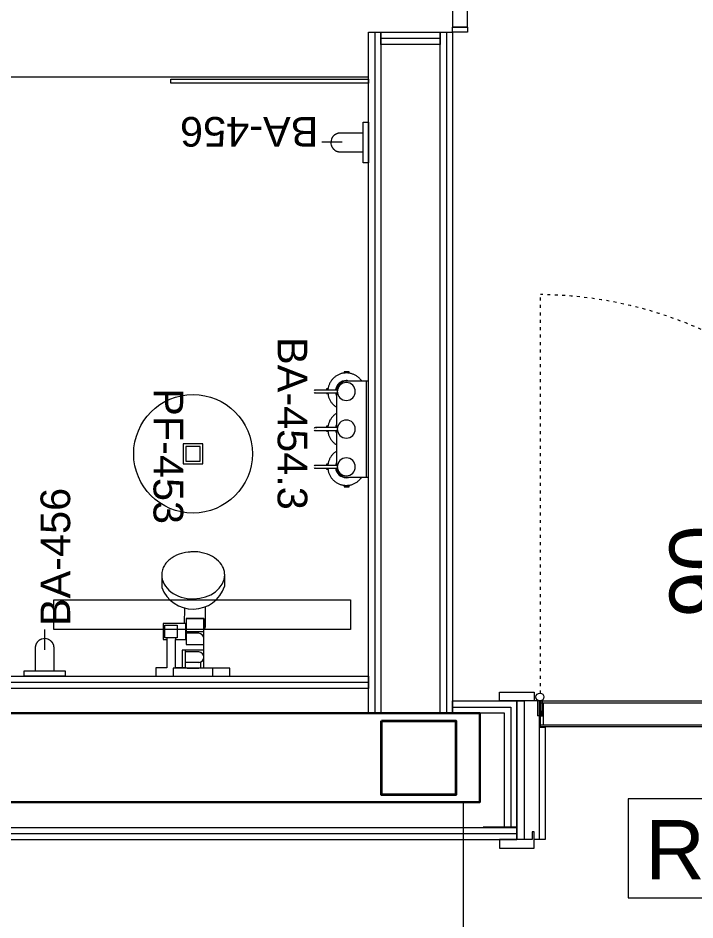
# Model space of a CAD drawing. Header units: centimetres. Extents: x 118932 to 154602, y -32682 to -23521.
# Drawn here: x 139258.9 to 139395.8, y -30201.6 to -30019.1 of the extents above; entities that cross this region are included whole.
import ezdxf

# ---------------------------------------------------------------- set-up
doc = ezdxf.new("R2010")
doc.units = ezdxf.units.CM
doc.header["$LTSCALE"] = 50
doc.header["$MEASUREMENT"] = 0
doc.linetypes.add('ACAD_ISO03W100', pattern=[30, 12, -18])
for name, color, linetype, lineweight, true_color in [('GEN_00_BL_Yazı', 7, 'Continuous', 0, 0x4f5250), ('GEN_01_TA_Kolon', 7, 'Continuous', 35, 0xd05d28), ('GEN_02_TF_Islak Hacim', 7, 'Continuous', 5, 0x007cb0), ('GEN_02_TF_Kapı', 7, 'Continuous', 9, 0x4a3526), ('GEN_05_ML_Ahşap', 7, 'Continuous', 9, 0x745e3d), ('GEN_05_ML_Alçıpan', 7, 'Continuous', 18, 0x008b29), ('GEN_05_ML_Alçıpan_giydirme', 7, 'Continuous', 18, 0x7ebab5), ('GEN_06_GR_Cam', 7, 'Continuous', 9, 0x6093ac), ('GEN_06_GR_İnce', 7, 'Continuous', 13, 0xb0b0a9), ('GEN_06_GR_Orta', 7, 'Continuous', 20, 0x7a7b7a), ('KALACAK DUVARLAR', 7, 'Continuous', 30, 0x005387)]:
    doc.layers.add(name, color=color, linetype=linetype, lineweight=lineweight, true_color=true_color)
doc.styles.add('arial_1_18', font='arial.ttf', dxfattribs={"height": 0.2})
doc.styles.add('Arial_6', font='arial.ttf', dxfattribs={"height": 59.5325})

# ---------------------------------------------------------------- blocks, each defined once
blk = doc.blocks.new('LEVEL 0_B BLOK_GÖRÜNÜŞ')
at = {"layer": 'GEN_06_GR_Orta', "elevation": 0}
blk.add_lwpolyline([(242.14, 627.14), (242.14, 427.16)], dxfattribs=at)
blk = doc.blocks.new('LEVEL 0_B BLOK_KOLON')
at = {"layer": 'GEN_01_TA_Kolon', "elevation": 0}
blk.add_lwpolyline([(-1659.49, -575.07), (-1644.49, -575.07), (-1644.49, -590.07), (-1659.49, -590.07)], close=True, dxfattribs=at)
blk = doc.blocks.new('KALACAK DUVALAR LEVEL 0 B BLOK')
at = {"layer": 'KALACAK DUVARLAR'}
blk.add_lwpolyline([(-1984.63, -56.74), (-1984.63, -32.79), (-1911.66, -32.79), (-1911.66, -14.79), (-1999.63, -14.79), (-1999.63, -550.82), (-2014.63, -550.82), (-2014.63, -565.82), (-1999.63, -565.82), (-1999.63, -737.36), (-1754.13, -737.36), (-1754.13, -719.36), (-1984.63, -719.36), (-1984.63, -145.72)], dxfattribs=at)
blk = doc.blocks.new('40LIK DUS CAMİ')
at = {"layer": 'GEN_02_TF_Islak Hacim', "elevation": 0}
blk.add_lwpolyline([(0, 1.24), (40, 1.24), (40, 0.44), (0, 0.44)], close=True, dxfattribs=at)
blk = doc.blocks.new('Raindance shower combo - PF-453 SHOWER SYSTEM-14821002-TYPE J')
at = {"layer": 'GEN_02_TF_Islak Hacim'}
for p, q in [((50.6, -3), (50.6, -19.3)), ((85, -3), (50.6, -3)), ((85, -3), (85, -19.6)), ((165, -3), (85, -3)), ((165, -19.6), (165, -3)), ((200.1, -3), (165, -3)), ((200.1, -20.1), (200.1, -3)), ((50.6, -19.3), (85, -19.3)), ((85, -19.6), (165, -19.6)), ((103.2, -19.6), (103.2, -39.9)), ((109.1, -19.6), (109.1, -32.1)), ((136.8, -19.6), (113.1, -19.6)), ((138.6, -20.1), (160.7, -20.1)), ((140.8, -55.5), (140.8, -20.1)), ((146.7, -55.5), (146.7, -20.1)), ((160.7, -20.1), (160.7, -77.5)), ((178, -20.1), (200.1, -20.1)), ((178, -77.4), (178, -20.1)), ((102.9, -41.5), (102.9, -80.9)), ((102.9, -55.5), (146.7, -55.5)), ((139, -66.9), (102.9, -66.9)), ((136.8, -55.5), (140.8, -55.5)), ((139, -119.9), (139, -66.9)), ((102.9, -80.9), (102.9, -119.9)), ((139.3, -77.5), (139.3, -109.5)), ((160.7, -77.5), (139.3, -77.5)), ((156.8, -106), (156.8, -81)), ((156.8, -81), (181.8, -81)), ((160.7, -81), (160.7, -77.4)), ((185.2, -77.4), (178, -77.4)), ((178, -81), (178, -77.4)), ((181.8, -81), (181.8, -106)), ((185.2, -109.5), (185.2, -77.4)), ((99.5, -106.3), (100.1, -143.6)), ((139, -93.7), (102.9, -93.7)), ((102.9, -119.9), (102.9, -97.5)), ((139.3, -109.5), (185.2, -109.5)), ((142.3, -109.5), (141.8, -141)), ((181.8, -106), (156.8, -106)), ((102.9, -119.9), (139, -119.9)), ((139, -119.9), (102.9, -119.9)), ((61, -184.6), (61, -208.3)), ((188.3, -208.3), (188.3, -182.8))]:
    blk.add_line(p, q, dxfattribs=at)
for points in [[(113.1, -30.8), (140.8, -30.8)], [(113.1, -52.1), (140.8, -52.1)], [(113.1, -89.8), (139, -89.8)]]:
    blk.add_lwpolyline(points, dxfattribs=at)
for points in [[(144.9, -433), (105.1, -433), (105.1, -473), (144.9, -473)], [(139.7, -438.3), (110.3, -438.4), (110.3, -467.8), (139.7, -467.8)]]:
    blk.add_lwpolyline(points, close=True, dxfattribs=at)
blk.add_circle((125, -453), 120, dxfattribs=at)
for centre, radius, start, end in [((114.5, -42.3), 11.6, 96.5318, 176.0334), ((114.4, -40.6), 11.5, 184.4156, 263.9068), ((114.5, -78), 12, 194.0613, 263.6059), ((114.5, -78), 12, 194.0613, 263.6059), ((112.1, -106), 12.6, 137, 181), ((125, -206.5), 67.6, 20.5435, 161.0787)]:
    blk.add_arc(centre, radius, start, end, dxfattribs=at)
for major_axis, start_param, end_param in [((63.7, 0), 1.576448, 3.141593), ((-63.7, 0), 3.141593, 4.718041)]:
    blk.add_ellipse((124.7, -208.3), major_axis=major_axis, ratio=0.765186, start_param=start_param, end_param=end_param, dxfattribs=at)
blk.add_open_spline([(61, -208.3), (61, -211.2), (61.7, -216.8), (66, -227.8), (76.3, -240.1), (95.1, -250.7), (112.3, -254.4), (122.2, -254.8), (124.3, -254.8), (134.9, -254.1), (148.1, -251.6), (155.1, -249.5), (165.5, -244.8), (176.6, -235.8), (183.3, -227.4), (187.4, -218), (188.3, -211.6), (188.3, -208.3)], degree=3, knots=[0, 0, 0, 0, 0.058333, 0.116667, 0.233333, 0.35, 0.466667, 0.498213, 0.618018, 0.668587, 0.668587, 0.668587, 0.782182, 0.848848, 0.915515, 0.982182, 1.048848, 1.048848, 1.048848, 1.048848], dxfattribs=at)
at = {"layer": 'GEN_00_BL_Yazı', "insert": (144.9, -585.7), "char_height": 60, "width": 132.711, "attachment_point": 1, "rotation": 90, "style": 'Arial_6'}
blk.add_mtext('PF-453', dxfattribs=at)
blk = doc.blocks.new('Soap Dispenser - Trio - BA-454 SOAP DISPENSER triple-14820993-TYPE GxL')
at = {"layer": 'GEN_02_TF_Islak Hacim'}
for p, q in [((-79.4, 102.6), (-79.4, 62.6)), ((-73.5, 62.6), (-73.5, 102.6)), ((-3, 102.6), (-3, 62.6)), ((3, 62.6), (3, 102.6)), ((73.1, 102.6), (73.1, 62.6)), ((79, 62.6), (79, 102.6)), ((-79, 85), (-80.8, 85)), ((-80.8, 85), (-80.8, 82.9)), ((-80.8, 82.9), (-79, 82.9)), ((-80.8, 82.9), (-80.8, 81.6)), ((-70.8, 85), (-74.1, 85)), ((-73.9, 82.9), (-70.8, 82.9)), ((-70.8, 82.9), (-70.8, 85)), ((-70.8, 81.6), (-70.8, 82.9)), ((-2.6, 85), (-4.4, 85)), ((-4.4, 85), (-4.4, 83.1)), ((-4.4, 83.1), (-2.6, 83.1)), ((-4.4, 83.1), (-4.4, 81.6)), ((2.3, 83.1), (5.6, 83.1)), ((5.6, 85), (2.4, 85)), ((5.6, 83.1), (5.6, 85)), ((5.6, 81.6), (5.6, 83.1)), ((73.5, 85), (71.7, 85)), ((71.7, 85), (71.7, 83.1)), ((71.7, 83.1), (73.5, 83.1)), ((71.7, 83.1), (71.7, 81.6)), ((81.7, 85), (78.4, 85)), ((78.4, 83.1), (81.7, 83.1)), ((81.7, 83.1), (81.7, 85)), ((81.7, 81.6), (81.7, 83.1)), ((-79.4, 62.6), (-79.3, 62.6)), ((-77.9, 62.6), (-79.4, 62.6)), ((-73.5, 62.6), (-75, 62.6)), ((-2.9, 65), (-73.6, 65)), ((-73.6, 62.6), (-73.5, 62.6)), ((-3, 62.6), (-2.9, 62.6)), ((-1.5, 62.6), (-3, 62.6)), ((3, 62.6), (1.5, 62.6)), ((73.2, 65), (2.9, 65)), ((2.9, 62.6), (3, 62.6)), ((73.1, 62.6), (73.2, 62.6)), ((74.5, 62.6), (73.1, 62.6)), ((79, 62.6), (77.5, 62.6)), ((78.9, 62.6), (79, 62.6)), ((-114.6, 49.5), (-117, 49.5)), ((-117, 49.5), (-117, 39.5)), ((-117, 39.5), (-114.6, 39.5)), ((-114.6, 39.5), (-114.6, 49.5)), ((-112.7, 49.5), (-114.6, 49.5)), ((-114.6, 39.5), (-112.5, 39.5)), ((-97, 45), (-97, 0)), ((97, 0), (97, 45)), ((114.2, 49.5), (112.3, 49.5)), ((112.3, 39.5), (114.2, 39.5)), ((115.9, 49.5), (114.2, 49.5)), ((114.2, 49.5), (114.2, 39.5)), ((114.2, 39.5), (115.9, 39.5)), ((115.9, 39.5), (115.9, 49.5)), ((97, 5), (-97, 5)), ((-97, 5), (-97, 0)), ((-97, 0), (97, 0)), ((-97, 0), (97, 0)), ((97, 0), (97, 5))]:
    blk.add_line(p, q, dxfattribs=at)
at = {"layer": 'GEN_02_TF_Islak Hacim', "flags": 128}
for points in [[(-79.4, 107.6), (-79.4, 107.6), (-79.4, 107.6), (-79.4, 107.6), (-79.4, 107.5), (-79.4, 107.5), (-79.4, 107.4), (-79.4, 107.4), (-79.4, 107.3), (-79.4, 107.3), (-79.4, 107.2), (-79.4, 107.1), (-79.4, 107), (-79.4, 106.9), (-79.4, 106.8), (-79.4, 106.7), (-79.4, 106.6), (-79.4, 106.5), (-79.4, 106.4), (-79.4, 106.2), (-79.4, 106.1), (-79.4, 105.9), (-79.4, 105.8), (-79.4, 105.6), (-79.4, 105.5), (-79.4, 105.3), (-79.4, 105.1), (-79.4, 104.9), (-79.4, 104.8), (-79.4, 104.6), (-79.4, 104.4), (-79.4, 104.2), (-79.4, 104), (-79.4, 103.8), (-79.4, 103.6), (-79.4, 103.4), (-79.4, 103.2), (-79.4, 103), (-79.4, 102.8), (-79.4, 102.6), (-79.4, 102.6)], [(-73.5, 102.6), (-73.5, 102.8), (-73.5, 103), (-73.5, 103.2), (-73.5, 103.4), (-73.5, 103.6), (-73.5, 103.8), (-73.5, 104), (-73.5, 104.2), (-73.5, 104.4), (-73.5, 104.5), (-73.5, 104.7), (-73.5, 104.9), (-73.5, 105.1), (-73.5, 105.2), (-73.5, 105.4), (-73.5, 105.6), (-73.5, 105.7), (-73.5, 105.9), (-73.5, 106), (-73.5, 106.2), (-73.5, 106.3), (-73.5, 106.4), (-73.5, 106.6), (-73.5, 106.7), (-73.5, 106.8), (-73.5, 106.9), (-73.5, 107), (-73.5, 107.1), (-73.5, 107.2), (-73.5, 107.3), (-73.5, 107.3), (-73.5, 107.4), (-73.5, 107.4), (-73.5, 107.5), (-73.5, 107.5), (-73.5, 107.5), (-73.5, 107.6), (-73.5, 107.6), (-73.5, 107.6)], [(-3, 107.6), (-3, 107.6), (-3, 107.6), (-3, 107.6), (-3, 107.5), (-3, 107.5), (-3, 107.4), (-3, 107.4), (-3, 107.3), (-3, 107.3), (-3, 107.2), (-3, 107.1), (-3, 107), (-3, 106.9), (-3, 106.8), (-3, 106.7), (-3, 106.6), (-3, 106.5), (-3, 106.4), (-3, 106.2), (-3, 106.1), (-3, 105.9), (-3, 105.8), (-3, 105.6), (-3, 105.5), (-3, 105.3), (-3, 105.1), (-3, 104.9), (-3, 104.8), (-3, 104.6), (-3, 104.4), (-3, 104.2), (-3, 104), (-3, 103.8), (-3, 103.6), (-3, 103.4), (-3, 103.2), (-3, 103), (-3, 102.8), (-3, 102.6), (-3, 102.6)], [(3, 102.6), (3, 102.8), (3, 103), (3, 103.2), (3, 103.4), (3, 103.6), (3, 103.8), (3, 104), (3, 104.2), (3, 104.4), (3, 104.5), (3, 104.7), (3, 104.9), (3, 105.1), (3, 105.2), (3, 105.4), (3, 105.6), (3, 105.7), (3, 105.9), (3, 106), (3, 106.2), (3, 106.3), (3, 106.4), (3, 106.6), (3, 106.7), (3, 106.8), (3, 106.9), (3, 107), (3, 107.1), (3, 107.2), (3, 107.3), (3, 107.3), (3, 107.4), (3, 107.4), (3, 107.5), (3, 107.5), (3, 107.5), (3, 107.6), (3, 107.6), (3, 107.6)], [(73.1, 107.6), (73.1, 107.6), (73.1, 107.6), (73.1, 107.6), (73.1, 107.5), (73.1, 107.5), (73.1, 107.4), (73.1, 107.4), (73.1, 107.3), (73.1, 107.3), (73.1, 107.2), (73.1, 107.1), (73.1, 107), (73.1, 106.9), (73.1, 106.8), (73.1, 106.7), (73.1, 106.6), (73.1, 106.5), (73.1, 106.4), (73.1, 106.2), (73.1, 106.1), (73.1, 105.9), (73.1, 105.8), (73.1, 105.6), (73.1, 105.5), (73.1, 105.3), (73.1, 105.1), (73.1, 104.9), (73.1, 104.8), (73.1, 104.6), (73.1, 104.4), (73.1, 104.2), (73.1, 104), (73.1, 103.8), (73.1, 103.6), (73.1, 103.4), (73.1, 103.2), (73.1, 103), (73.1, 102.8), (73.1, 102.6), (73.1, 102.6)], [(79, 102.6), (79, 102.8), (79, 103), (79, 103.2), (79, 103.4), (79, 103.6), (79, 103.8), (79, 104), (79, 104.2), (79, 104.4), (79, 104.5), (79, 104.7), (79, 104.9), (79, 105.1), (79, 105.2), (79, 105.4), (79, 105.6), (79, 105.7), (79, 105.9), (79, 106), (79, 106.2), (79, 106.3), (79, 106.4), (79, 106.6), (79, 106.7), (79, 106.8), (79, 106.9), (79, 107), (79, 107.1), (79, 107.2), (79, 107.3), (79, 107.3), (79, 107.4), (79, 107.4), (79, 107.5), (79, 107.5), (79, 107.5), (79, 107.6), (79, 107.6), (79, 107.6)], [(-79, 82.4), (-80.5, 82.2), (-82, 82), (-83.5, 81.8), (-85, 81.5), (-86.4, 81.1), (-87.9, 80.7), (-89.3, 80.2), (-90.7, 79.7), (-92.1, 79.1), (-93.4, 78.4), (-94.7, 77.7), (-96, 76.9), (-97.3, 76.1), (-98.5, 75.3), (-99.7, 74.4), (-100.9, 73.4), (-102, 72.4), (-103.1, 71.4), (-104.1, 70.3), (-105.1, 69.2), (-106, 68), (-106.9, 66.8), (-107.8, 65.6), (-108.6, 64.3), (-109.3, 63), (-110, 61.7), (-110.7, 60.3), (-111.3, 58.9), (-111.8, 57.5), (-112.3, 56.1), (-112.7, 54.7), (-113, 53.2), (-113.3, 51.7), (-113.6, 50.2), (-113.8, 48.8), (-113.9, 47.3), (-113.9, 45.8), (-113.9, 45)], [(-45.5, 66.1), (-46.4, 67.4), (-47.3, 68.5), (-48.3, 69.7), (-49.3, 70.8), (-50.3, 71.9), (-51.4, 72.9), (-52.6, 73.9), (-53.7, 74.8), (-54.9, 75.7), (-56.2, 76.5), (-57.5, 77.3), (-58.8, 78), (-60.1, 78.7), (-61.5, 79.3), (-62.9, 79.9), (-64.3, 80.4), (-65.7, 80.9), (-67.1, 81.3), (-68.6, 81.6), (-70.1, 81.9), (-71.6, 82.1), (-73, 82.3)], [(-2.6, 82.4), (-4.1, 82.2), (-5.6, 82), (-7.1, 81.8), (-8.5, 81.5), (-10, 81.1), (-11.4, 80.7), (-12.8, 80.2), (-14.2, 79.7), (-15.6, 79.1), (-17, 78.4), (-18.3, 77.7), (-19.6, 76.9), (-20.8, 76.1), (-22.1, 75.3), (-23.3, 74.4), (-24.4, 73.4), (-25.5, 72.4), (-26.6, 71.4), (-27.7, 70.3), (-28.6, 69.2), (-29.6, 68), (-30.5, 66.8), (-31.3, 65.6)], [(31, 66.1), (30.1, 67.4), (29.2, 68.5), (28.2, 69.7), (27.2, 70.8), (26.1, 71.9), (25, 72.9), (23.9, 73.9), (22.7, 74.8), (21.5, 75.7), (20.3, 76.5), (19, 77.3), (17.7, 78), (16.3, 78.7), (15, 79.3), (13.6, 79.9), (12.2, 80.4), (10.8, 80.9), (9.3, 81.3), (7.8, 81.6), (6.4, 81.9), (4.9, 82.1), (3.4, 82.3)], [(73.4, 82.4), (71.9, 82.2), (70.5, 82), (69, 81.8), (67.5, 81.5), (66.1, 81.1), (64.6, 80.7), (63.2, 80.2), (61.8, 79.7), (60.4, 79.1), (59.1, 78.4), (57.8, 77.7), (56.5, 76.9), (55.2, 76.1), (54, 75.3), (52.8, 74.4), (51.6, 73.4), (50.5, 72.4), (49.4, 71.4), (48.4, 70.3), (47.4, 69.2), (46.4, 68), (45.6, 66.8), (44.7, 65.6)], [(113.5, 45), (113.5, 46.5), (113.4, 48), (113.3, 49.4), (113.1, 50.9), (112.8, 52.4), (112.5, 53.9), (112.1, 55.3), (111.6, 56.8), (111.1, 58.2), (110.6, 59.6), (110, 60.9), (109.3, 62.3), (108.6, 63.6), (107.8, 64.9), (107, 66.1), (106.1, 67.4), (105.2, 68.5), (104.2, 69.7), (103.2, 70.8), (102.2, 71.9), (101.1, 72.9), (99.9, 73.9), (98.8, 74.8), (97.5, 75.7), (96.3, 76.5), (95, 77.3), (93.7, 78), (92.4, 78.7), (91, 79.3), (89.6, 79.9), (88.2, 80.4), (86.8, 80.9), (85.3, 81.3), (83.9, 81.6), (82.4, 81.9), (80.9, 82.1), (79.4, 82.3)], [(-113.9, 45), (-113.9, 43.5), (-113.8, 42), (-113.7, 40.5), (-113.5, 39), (-113.2, 37.5), (-112.9, 36), (-112.5, 34.6), (-112, 33.2), (-111.5, 31.7), (-111, 30.4), (-110.4, 29), (-109.7, 27.6), (-109, 26.3), (-108.2, 25), (-107.4, 23.8), (-106.5, 22.6), (-105.6, 21.4), (-104.6, 20.2), (-103.6, 19.1), (-102.6, 18.1), (-101.5, 17), (-100.3, 16.1), (-99.2, 15.1), (-98, 14.2)], [(98.1, 14.6), (99.3, 15.5), (100.5, 16.5), (101.6, 17.5), (102.7, 18.5), (103.7, 19.6), (104.7, 20.8), (105.6, 21.9), (106.5, 23.1), (107.4, 24.4), (108.2, 25.6), (108.9, 26.9), (109.6, 28.3), (110.3, 29.6), (110.8, 31), (111.4, 32.4), (111.8, 33.8), (112.3, 35.3), (112.6, 36.7), (112.9, 38.2), (113.2, 39.7), (113.3, 41.2), (113.5, 42.6), (113.5, 44.1), (113.5, 45)]]:
    blk.add_lwpolyline(points, dxfattribs=at)
at = {"layer": 'GEN_02_TF_Islak Hacim'}
for centre, radius, start, end in [((-76.4, 107.6), 2.98, 120, 180), ((-76.4, 107.6), 2.98, 0, 60), ((0, 107.6), 2.98, 120, 180), ((0, 107.6), 2.98, 0, 60), ((76, 107.6), 2.98, 120, 180), ((76, 107.6), 2.98, 0, 60), ((-76.4, 107.6), 2.98, 180, 240), ((-76.4, 107.6), 2.98, 300, 0), ((0, 107.6), 2.98, 180, 240), ((0, 107.6), 2.98, 300, 0), ((76, 107.6), 2.98, 180, 240), ((76, 107.6), 2.98, 300, 0), ((-76.4, 45), 22, 97.5598, 180), ((-77, 45), 20, 96.8039, 180), ((-76.4, 45), 18.2, 0, 180), ((-76.4, 45), 22, 68.099, 82.3757), ((0, 45), 18.2, 0, 180), ((0, 45), 22, 97.5598, 108.6093), ((0, 45), 22, 68.099, 82.3757), ((76, 45), 18.2, 0, 180), ((76, 45), 22, 97.5598, 111.901), ((76, 45), 22, 0, 80.5842), ((77, 45), 20, 0, 82.4941), ((-76.4, 45), 22, 180, 192.2823), ((-76.4, 45), 18.2, 180, 0), ((0, 45), 18.2, 180, 0), ((76, 45), 18.2, 180, 0), ((76, 45), 22, 351.246, 0)]:
    blk.add_arc(centre, radius, start, end, dxfattribs=at)
at = {"layer": 'GEN_00_BL_Yazı', "insert": (186.1, 123.9), "char_height": 60, "width": 331.384, "attachment_point": 1, "rotation": 180, "style": 'Arial_6'}
blk.add_mtext('BA-454.3', dxfattribs=at)
blk = doc.blocks.new('Grab-Bar_Bobrick_B-6806 - BA-456 24_-V371-TYPE GxL')
at = {"layer": 'GEN_00_BL_Yazı'}
blk.add_line((-53504.4, -6427.9), (-53463.6, -6427.9), dxfattribs=at)
at = {"layer": 'GEN_02_TF_Islak Hacim', "lineweight": 13, "flags": 128}
blk.add_lwpolyline([(-53558, -6468.7), (-53558, -6386.1), (-53546.8, -6386.1), (-53546.8, -6468.7)], close=True, dxfattribs=at)
blk.add_lwpolyline([(-53546.8, -6446.5), (-53532.6, -6446.5), (-53531.3, -6446.5), (-53530, -6446.5), (-53528.8, -6446.5), (-53527.5, -6446.5), (-53526.2, -6446.5), (-53525, -6446.5), (-53523.8, -6446.5), (-53522.6, -6446.5), (-53521.4, -6446.5), (-53520.2, -6446.5), (-53519, -6446.5), (-53517.9, -6446.5), (-53516.8, -6446.5), (-53515.7, -6446.5), (-53514.6, -6446.5), (-53513.6, -6446.5), (-53512.6, -6446.5), (-53511.6, -6446.5), (-53510.7, -6446.5), (-53509.8, -6446.5), (-53508.9, -6446.5), (-53508.1, -6446.5), (-53507.3, -6446.5), (-53506.5, -6446.5), (-53505.8, -6446.5), (-53505.2, -6446.5), (-53504.6, -6446.5), (-53504, -6446.5), (-53503.4, -6446.5), (-53503, -6446.5), (-53502.5, -6446.5), (-53502.1, -6446.5), (-53501.8, -6446.5), (-53501.5, -6446.5), (-53501.3, -6446.5), (-53501.1, -6446.5), (-53500.9, -6446.5), (-53500.8, -6446.5), (-53500.8, -6446.5), (-53500.6, -6446.5), (-53499.8, -6446.5), (-53499.1, -6446.4), (-53498.3, -6446.3), (-53497.6, -6446.2), (-53496.8, -6446.1), (-53496.1, -6445.9), (-53495.3, -6445.7), (-53494.6, -6445.5), (-53493.9, -6445.2), (-53493.2, -6444.9), (-53492.5, -6444.6), (-53491.8, -6444.2), (-53491.2, -6443.9), (-53490.5, -6443.5), (-53489.9, -6443), (-53489.3, -6442.6), (-53488.7, -6442.1), (-53488.1, -6441.6), (-53487.5, -6441.1), (-53487, -6440.6), (-53486.5, -6440), (-53486, -6439.4), (-53485.5, -6438.8), (-53485.1, -6438.2), (-53484.7, -6437.6), (-53484.3, -6436.9), (-53483.9, -6436.2), (-53483.6, -6435.6), (-53483.3, -6434.9), (-53483, -6434.2, 0.168627), (-53482.6, -6422), (-53482.8, -6421.3), (-53483, -6420.5), (-53483.3, -6419.8), (-53483.7, -6419.1), (-53484, -6418.5), (-53484.4, -6417.8), (-53484.8, -6417.2), (-53485.2, -6416.5), (-53485.6, -6415.9), (-53486.1, -6415.3), (-53486.6, -6414.7), (-53487.1, -6414.2), (-53487.7, -6413.6), (-53488.2, -6413.1), (-53488.8, -6412.6), (-53489.4, -6412.2), (-53490, -6411.7), (-53490.7, -6411.3), (-53491.3, -6410.9), (-53492, -6410.5), (-53492.7, -6410.2), (-53493.4, -6409.9), (-53494.1, -6409.6), (-53494.8, -6409.4), (-53495.5, -6409.1), (-53496.3, -6408.9), (-53497, -6408.8), (-53497.8, -6408.6), (-53498.5, -6408.5), (-53499.3, -6408.5), (-53500, -6408.4), (-53500.8, -6408.4), (-53500.8, -6408.4), (-53500.9, -6408.4), (-53501, -6408.4), (-53501.2, -6408.4), (-53501.4, -6408.4), (-53501.7, -6408.4), (-53502, -6408.4), (-53502.4, -6408.4), (-53502.8, -6408.4), (-53503.3, -6408.4), (-53503.8, -6408.4), (-53504.4, -6408.4), (-53505, -6408.4), (-53505.7, -6408.4), (-53506.4, -6408.4), (-53507.1, -6408.4), (-53507.9, -6408.4), (-53508.7, -6408.4), (-53509.5, -6408.4), (-53510.4, -6408.4), (-53511.4, -6408.4), (-53512.3, -6408.4), (-53513.3, -6408.4), (-53514.3, -6408.4), (-53515.4, -6408.4), (-53516.5, -6408.4), (-53517.6, -6408.4), (-53518.7, -6408.4), (-53519.9, -6408.4), (-53521.1, -6408.4), (-53522.2, -6408.4), (-53523.5, -6408.4), (-53524.7, -6408.4), (-53525.9, -6408.4), (-53527.2, -6408.4), (-53528.4, -6408.4), (-53529.7, -6408.4), (-53530.9, -6408.4), (-53532.2, -6408.4), (-53532.6, -6408.4), (-53546.8, -6408.4)], format="xyb", dxfattribs=at)
at = {"layer": 'GEN_00_BL_Yazı', "insert": (-53456.4, -6479.9), "char_height": 60, "width": 265.421, "attachment_point": 7, "style": 'Arial_6'}
blk.add_mtext('BA-456', dxfattribs=at)
blk = doc.blocks.new('LEVEL 0 ISLAK HACİM')
at = {"layer": 'GEN_02_TF_Islak Hacim', "elevation": 0}
blk.add_lwpolyline([(-1101.79, -3745.88), (-1101.79, -3624.61), (-1026.29, -3624.61)], dxfattribs=at)
at = {"rotation": 180}
blk.add_blockref('40LIK DUS CAMİ', (-1026.29, -3624.65, 0), dxfattribs=at)
for name, p, xscale, yscale, zscale, rotation in [('Grab-Bar_Bobrick_B-6806 - BA-456 24_-V371-TYPE GxL', (-6382.09, -4280.65, 0), 0.1, 0.1, 0.1, 180), ('Soap Dispenser - Trio - BA-454 SOAP DISPENSER triple-14820993-TYPE GxL', (-1026.29, -3695.88, 0), 0.1000000000000017, 0.1000000000000017, 0.1000000000000017, 90), ('Raindance shower combo - PF-453 SHOWER SYSTEM-14821002-TYPE J', (-1049.29, -3746.18, 0), 0.1, 0.1, 0.1, 180), ('Grab-Bar_Bobrick_B-6806 - BA-456 24_-V371-TYPE GxL', (-1734.54, 1609.91, 0), 0.1000000000000013, 0.1000000000000013, 0.1000000000000013, 90)]:
    blk.add_blockref(name, p, dxfattribs=dict(xscale=xscale, yscale=yscale, zscale=zscale, rotation=rotation))
blk = doc.blocks.new('DUVAR LEVEL 0 B LBOK')
at = {"layer": 'GEN_05_ML_Alçıpan'}
blk.add_line((-1039.71, 267.47, 0), (-1027.71, 267.47, 0), dxfattribs=at)
at = {"layer": 'GEN_05_ML_Alçıpan', "elevation": 0}
for points in [[(-1039.71, 268.72), (-1039.71, 130.9), (-1042.21, 130.9), (-1042.21, 268.72)], [(-1039.71, 268.72), (-1027.71, 268.72), (-1027.71, 266.22), (-1039.71, 266.22)], [(-1025.21, 268.72), (-1025.21, 130.9), (-1027.71, 130.9), (-1027.71, 268.72)]]:
    blk.add_lwpolyline(points, close=True, dxfattribs=at)
for points in [[(-1040.96, 268.72), (-1040.96, 130.9)], [(-1026.46, 268.72), (-1026.46, 130.9)]]:
    blk.add_lwpolyline(points, dxfattribs=at)
at = {"layer": 'GEN_05_ML_Alçıpan_giydirme'}
blk.add_line((-1012.21, 107.9, 0), (-1019.06, 107.9, 0), dxfattribs=at)
at = {"layer": 'GEN_05_ML_Alçıpan_giydirme', "elevation": 0}
blk.add_lwpolyline([(-1272.69, 105.33), (-1272.69, 276.87), (-1279.84, 276.87), (-1279.84, 306.87), (-1272.69, 306.87), (-1272.69, 518.39), (-1372.73, 518.4), (-1372.73, 548.4), (-1272.69, 548.39), (-1272.73, 818.09), (-1270.23, 818.09), (-1270.19, 545.89), (-1372.73, 545.9), (-1372.73, 520.9), (-1270.19, 520.89), (-1270.19, 304.37), (-1279.84, 304.37), (-1279.84, 279.37), (-1270.19, 279.37), (-1270.19, 107.83), (-1012.19, 107.83), (-1012.19, 105.33)], close=True, dxfattribs=at)
at = {"layer": 'GEN_05_ML_Alçıpan_giydirme'}
blk.add_lwpolyline([(-1271.48, 818.09), (-1271.44, 547.14), (-1372.73, 547.15), (-1372.73, 519.65), (-1271.44, 519.64), (-1271.44, 305.62), (-1279.84, 305.62), (-1279.84, 278.12), (-1271.44, 278.12), (-1271.44, 106.58), (-1012.19, 106.58)], dxfattribs=at)
at = {"layer": 'GEN_05_ML_Alçıpan_giydirme', "elevation": 0}
for points in [[(-1192.71, 148.4), (-1117.71, 148.4), (-1117.71, 138.4), (-1042.21, 138.4), (-1042.21, 135.9), (-1120.21, 135.9), (-1120.21, 145.9), (-1192.71, 145.9)], [(-1042.21, 137.15), (-1118.96, 137.15), (-1118.96, 147.15), (-1192.71, 147.15)], [(-1025.21, 132.15), (-1013.46, 132.15), (-1013.46, 107.9), (-1014.71, 107.9), (-1014.71, 130.9), (-1025.21, 130.9), (-1025.21, 133.4), (-1012.21, 133.4), (-1012.21, 107.9), (-1013.46, 107.9)]]:
    blk.add_lwpolyline(points, dxfattribs=at)
blk = doc.blocks.new('60LIK YER SÜZGECİ')
at = {"layer": 'GEN_02_TF_Islak Hacim'}
blk.add_lwpolyline([(79589.82, -32983.56), (79589.82, -32923.56), (79595.82, -32923.56), (79595.82, -32983.56)], close=True, dxfattribs=at)
blk = doc.blocks.new('level 0 süzgeçler')
at = {"rotation": 270}
blk.add_blockref('60LIK YER SÜZGECİ', (30973.48, 79613.13, 0), dxfattribs=at)
blk = doc.blocks.new('RD02')
at = {"layer": 'GEN_05_ML_Ahşap'}
blk.add_lwpolyline([(-40, -10.45), (-40, 41.25)], dxfattribs=at)
blk.add_lwpolyline([(-60, -30.72), (-15, -30.72), (-15, -10.72), (-60, -10.72)], close=True, dxfattribs=at)
at = {"layer": 'GEN_06_GR_Cam'}
for p, q in [((-79, -3), (-79, 0)), ((-1, 0), (-1, -3))]:
    blk.add_line(p, q, dxfattribs=at)
for points in [[(-80, 0), (-79, 0), (-79, -3), (-80, -3)], [(-1, -3), (-1, 0), (-79, 0), (-79, -3)], [(-1, 0), (0, 0), (0, -3), (-1, -3)]]:
    blk.add_lwpolyline(points, close=True, dxfattribs=at)
at = {"layer": 'GEN_00_BL_Yazı', "char_height": 12, "attachment_point": 7, "rotation": 90, "style": 'arial_1_18'}
for s, insert in [('\\A1;80', (-41.95, 24.37)), ('\\A1;220', (-26.95, 14.61))]:
    blk.add_mtext_dynamic_manual_height_columns(s, width=3542.6897, gutter_width=1875, heights=[387.79], dxfattribs=dict(at, insert=insert))
at = {"layer": 'GEN_00_BL_Yazı', "insert": (-57.42, -27.18), "char_height": 12, "attachment_point": 7, "style": 'arial_1_18'}
blk.add_mtext_dynamic_manual_height_columns('\\A1;RD02', width=3542.6897, gutter_width=1875, heights=[387.79], dxfattribs=at)
blk = doc.blocks.new('RD01')
at = {"layer": 'GEN_02_TF_Kapı'}
for p, q in [((4.5, 0), (0, 0)), ((4.2, 0.14), (4.2, -3)), ((4.5, 0.01), (4.5, -3)), ((4.5, 0), (4.5, -28)), ((4.8, 0.01), (4.8, -3)), ((4.8, 0), (85.2, 0)), ((4.8, -5.2), (4.8, 0)), ((5.1, 0.14), (5.1, -3)), ((44.31, 0), (44.31, -5.2, 0)), ((44.49, 0), (45.69, 0)), ((45.7, 0), (45.7, -5.2, 0)), ((77.07, 0), (77.07, -5.2, 0)), ((78.07, 0), (78.07, -5.2, 0)), ((85.2, -5.2), (85.2, 0)), ((85.5, 0), (85.5, -28)), ((85.5, 0), (90, 0)), ((4.8, -0.4), (85.2, -0.4)), ((5.4, -4.8), (5.4, -0.4)), ((84.6, -4.8), (84.6, -0.4)), ((85.7, -1.47), (85.8, -1.47)), ((85.8, -1.47), (85.8, -2.46)), ((4.5, -3), (4.2, -3)), ((4.82, -2.6), (4.5, -2.26)), ((4.82, -2.6), (4.5, -2.26)), ((4.82, -2.6), (4.5, -3.01)), ((4.8, -2.54), (4.8, -2.12)), ((4.8, -2.55), (4.82, -2.55)), ((4.8, -2.65), (4.8, -2.55)), ((4.8, -2.65), (4.82, -2.65)), ((4.8, -3.08), (4.8, -2.66)), ((5.1, -3), (4.8, -3)), ((4.82, -2.1), (5.18, -2.1)), ((4.82, -2.45), (4.82, -2.55)), ((4.82, -2.45), (4.93, -2.45)), ((4.82, -2.65), (4.82, -2.55)), ((4.82, -2.65), (4.82, -2.75)), ((4.82, -2.75), (4.93, -2.75)), ((5.18, -3.1), (4.82, -3.1)), ((4.93, -2.12), (4.93, -3.08)), ((4.93, -2.45), (4.93, -2.75)), ((5.2, -2.12), (5.2, -3.08)), ((84.8, -2.12), (84.8, -3.08)), ((85.18, -2.1), (84.82, -2.1)), ((84.82, -2.12), (84.82, -3.08)), ((85.18, -2.12), (84.82, -2.12)), ((84.82, -3.08), (85.18, -3.08)), ((84.82, -3.1), (85.18, -3.1)), ((85.07, -2.12), (85.07, -3.08)), ((85.18, -2.45), (85.07, -2.45)), ((85.07, -2.45), (85.07, -2.75)), ((85.18, -2.75), (85.07, -2.75)), ((85.18, -2.54), (85.18, -2.12)), ((85.18, -2.6), (85.5, -2.26)), ((85.18, -2.6), (85.5, -2.26)), ((85.18, -2.45), (85.18, -2.55)), ((85.18, -2.54), (85.2, -2.54)), ((85.2, -2.55), (85.18, -2.55)), ((85.18, -2.65), (85.18, -2.55)), ((85.18, -2.6), (85.5, -3.01)), ((85.18, -2.65), (85.18, -2.75)), ((85.2, -2.65), (85.18, -2.65)), ((85.18, -3.08), (85.18, -2.66)), ((85.18, -2.66), (85.2, -2.66)), ((85.2, -2.06), (85.2, -3.11)), ((86.2, -2.73), (85.2, -2.06)), ((85.2, -2.54), (85.2, -2.12)), ((85.2, -2.65), (85.2, -2.55)), ((85.2, -3.08), (85.2, -2.66)), ((86.2, -2.99), (85.2, -3.11)), ((85.2, -3.11), (85.2, -2.99)), ((85.8, -3.04), (85.8, -3.69)), ((86.2, -2.99), (86.2, -2.73)), ((5.7, -5.4), (4.5, -5.4)), ((4.8, -4.8), (85.2, -4.8)), ((4.8, -5.2), (85.2, -5.2)), ((5.7, -5.4), (5.7, -28)), ((44.41, -5.2), (45.6, -5.2)), ((84.3, -5.4), (84.3, -28)), ((84.3, -5.4), (85.5, -5.4)), ((85.8, -3.69), (85.7, -3.69)), ((3.5, -26.5), (3.1, -26.5)), ((3.1, -26.5), (3.1, -28)), ((3.5, -28), (3.5, -26.5)), ((86.5, -28), (86.5, -26.5)), ((86.5, -26.5), (86.9, -26.5)), ((86.9, -26.5), (86.9, -28)), ((3.1, -28), (0, -28)), ((5.7, -28), (3.5, -28)), ((84.3, -28), (86.5, -28))]:
    blk.add_line(p, q, dxfattribs=at)
at = {"layer": 'GEN_02_TF_Kapı', "linetype": 'ACAD_ISO03W100', "ltscale": 0.001}
blk.add_lwpolyline([(4.8, 1.5), (4.8, 82.2, -0.408828), (85.5, 1.5)], format="xyb", dxfattribs=at)
at = {"layer": 'GEN_02_TF_Kapı'}
for points in [[(3.5, 0), (-3.5, 0), (-3.5, 1.75), (3.5, 1.75)], [(0, 0), (1.5, 0), (1.5, -28), (0, -28)], [(46, 0), (44, 0), (44, 0.2), (44.4, 0.3), (45.6, 0.3), (46, 0.2)], [(44.41, 0), (44.31, 0), (44.31, -5.2), (44.41, -5.2)], [(45.6, -5.2), (44.4, -5.2), (44.4, 0), (45.6, 0)], [(45.6, 0), (45.7, 0), (45.7, -5.2), (45.6, -5.2)], [(77.17, 0), (77.07, 0), (77.07, -5.2), (77.17, -5.2)], [(77.07, 0), (77.17, 0), (77.17, -5.2), (77.07, -5.2)], [(77.17, -5.2), (77.97, -5.2), (77.97, 0), (77.17, 0)], [(77.97, 0), (78.07, 0), (78.07, -5.2), (77.97, -5.2)], [(78.07, 0), (77.97, 0), (77.97, -5.2), (78.07, -5.2)], [(86.5, 0), (93.5, 0), (93.5, 1.75), (86.5, 1.75)], [(88.5, 0), (90, 0), (90, -28), (88.5, -28)], [(85.2, -3.47), (85, -3.47), (85, -1.55), (85.2, -1.55)], [(85.7, -3.69), (85.5, -3.69), (85.5, -1.47), (85.7, -1.47)], [(76.25, -1.95), (85.1, -1.95), (85.1, -3.47), (76.25, -3.47)], [(76.35, -2.05), (85, -2.05), (85, -3.37), (76.35, -3.37)], [(46.01, -5.4), (44.01, -5.4), (44.01, -5.2), (46.01, -5.2)]]:
    blk.add_lwpolyline(points, close=True, dxfattribs=at)
for points in [[(4.8, -2.54), (4.82, -2.54), (4.82, -2.12), (5.18, -2.12), (5.18, -3.08), (4.82, -3.08), (4.82, -2.66), (4.8, -2.66)], [(3.1, -28), (-3.5, -28), (-3.5, -29.75), (3.5, -29.75), (3.5, -28)], [(86.9, -28), (93.5, -28), (93.5, -29.75), (86.5, -29.75), (86.5, -28)]]:
    blk.add_lwpolyline(points, dxfattribs=at)
blk.add_circle((4.65, 0.8), 0.8, dxfattribs=at)
for centre, start, end in [((4.82, -2.12), 91.5433, 178.4567), ((4.82, -3.08), 181.5433, 268.4567), ((5.18, -2.12), 1.5433, 88.4567), ((5.18, -3.08), 271.5433, 358.4567), ((84.82, -2.12), 91.5433, 178.4567), ((84.82, -3.08), 181.5433, 268.4567), ((85.18, -2.12), 1.5433, 88.4567), ((85.18, -3.08), 271.5433, 358.4567)]:
    blk.add_arc(centre, 0.0206, start, end, dxfattribs=at)
at = {"layer": 'GEN_05_ML_Ahşap'}
blk.add_lwpolyline([(45, -19.81), (45, 33.75)], dxfattribs=at)
blk.add_lwpolyline([(22.5, -39.81), (67.5, -39.81), (67.5, -19.81), (22.5, -19.81)], close=True, dxfattribs=at)
at = {"layer": 'GEN_00_BL_Yazı', "char_height": 12, "attachment_point": 7, "rotation": 90, "style": 'arial_1_18'}
for s, insert in [('\\A1;90', (43.05, 16.88)), ('\\A1;220', (58.05, 7.12))]:
    blk.add_mtext_dynamic_manual_height_columns(s, width=3542.6897, gutter_width=1875, heights=[387.79], dxfattribs=dict(at, insert=insert))
at = {"layer": 'GEN_00_BL_Yazı', "insert": (25.92, -36.27), "char_height": 12, "attachment_point": 7, "style": 'arial_1_18'}
blk.add_mtext_dynamic_manual_height_columns('\\A1;RD01', width=3542.6897, gutter_width=1875, heights=[387.79], dxfattribs=at)
blk = doc.blocks.new('level 0 b blok kapılar')
at = {"color": 1, "rotation": 90}
blk.add_blockref('RD02', (-2378.63, -737.38, 0), dxfattribs=at)
blk.add_blockref('RD01', (-2365.63, -952.7, 0))
blk = doc.blocks.new('level 0 kapı')
at = {"color": 1}
blk.add_blockref('level 0 b blok kapılar', (7781.17, 460.97, 0), dxfattribs=at)

msp = doc.modelspace()

# ---------------------------------------------------------------- block references
for name, p in [('LEVEL 0_B BLOK_KOLON', (140991.94, -29586.18, 0)), ('KALACAK DUVALAR LEVEL 0 B BLOK', (141106.44, -29440.39, 0)), ('LEVEL 0_B BLOK_GÖRÜNÜŞ', (139106.81, -30804.89, 0))]:
    msp.add_blockref(name, p)

# ---------------------------------------------------------------- next in the draw order: block references
msp.add_blockref('LEVEL 0 ISLAK HACİM', (140356.1, -26406.37, 0))

# ---------------------------------------------------------------- next in the draw order: block references
for name, p in [('level 0 süzgeçler', (141276.24, -30160.12)), ('DUVAR LEVEL 0 B LBOK', (140372.02, -30290.65))]:
    msp.add_blockref(name, p)
at = {"layer": 'GEN_06_GR_İnce'}
msp.add_blockref('level 0 kapı', (133944.27, -29665.52), dxfattribs=at)

doc.saveas('drawing.dxf')
